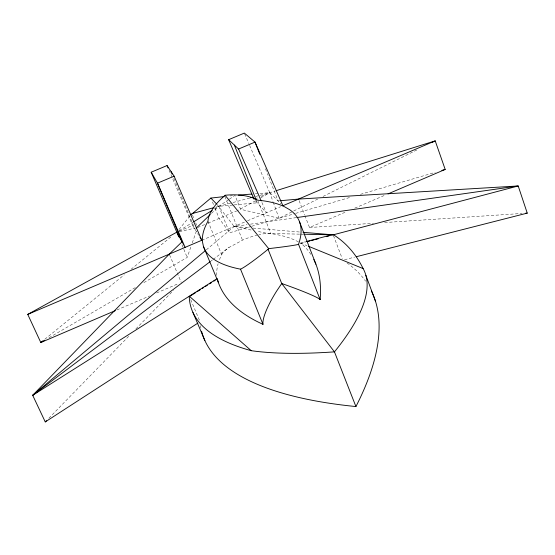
<?xml version="1.0" encoding="UTF-8"?>
<svg xmlns="http://www.w3.org/2000/svg" width="555" height="555" viewBox="0 0 555 555"><rect width="100%" height="100%" fill="white"/><g stroke="black" fill="none" stroke-linecap="round" stroke-linejoin="round"><path stroke-width="0.42" stroke-dasharray="2.77 2.08" d="M143.863 282.62L187.174 257.444L191.135 246.129M192.266 242.896L196.22 231.588M178.953 229.527L190.268 215.624M48.889 418.199L128.649 336.358M135.899 328.921L173.361 290.48M211.497 213.37L218.823 206.3L228.66 199.647M206.321 249.812L234.154 226.489L247.024 224.65M44.837 339.244L124.278 274.787M131.015 269.321L171.405 236.548M211.053 260.975L212.433 259.934M213.127 259.414L229.028 247.44L243.104 239.892A28.61 7.93 -22 0 1 256.757 235.195M229.368 199.169L234.987 195.367L240.579 209.297L279.012 218.268L292.929 211.372M179.008 230.811L193.015 222.187M214.403 209.027L218.823 206.3L232.191 202.728M49.013 337.745L135.649 287.393M255.557 200.771L237.401 210.643M260.801 197.795L269.792 192.682L275.578 190.864M293.699 210.983L317.675 199.106M323.086 196.421L417.422 149.67M116.959 309.926L149.489 296.002M156.628 292.943L178.842 283.438M304.924 215.659L309.51 227.508L346.799 211.545M354.735 208.146L385.676 194.902M179.168 231.164L192.641 225.448L198.614 235.147M254.884 199.009L258.026 197.677M261.162 196.345L269.792 192.682L281.087 203.928M197.635 227.543L204.802 224.498M207.986 223.145L236.603 210.983M201.77 240.28L246.732 221.126M247.523 220.793L280.539 206.731M214.993 208.25L219.135 218.406L229.59 232.788L251.006 226.495M251.831 226.253L294.795 213.626M295.628 213.384L351.301 197.025M360.438 194.34L435.217 172.362M215.562 207.188L218.823 206.3L233.357 204.982M233.031 202.506L249.743 198.038M255.591 196.477L258.928 195.582M259.768 195.36L269.792 192.682L272.963 201.472M310.883 254.419A313.006 126.089 -39.8 0 0 303.64 245.636L300.567 243.048L305.562 241.73M300.72 243.423L305.708 242.105M344.502 259.726L354.562 257.159M179.293 231.622L195.131 228.098M250.458 224.165L295.94 217.671M229.992 195.936L232.489 195.651M234.21 204.906L257.284 202.811L256.646 201.208M279.775 200.771L278.076 200.931L267.364 173.59M255.362 193.792L269.792 192.682L249.098 144.21M309.51 227.508L373.446 223.283M384.677 222.541L522.068 213.46M299.54 234.141L267.635 233.468A28.61 7.93 -22 0 0 258.907 234.682M300.401 234.161L302.988 234.217M298.43 241.938A316.856 94.086 -25.5 0 0 270.889 233.655L267.635 233.468L256.75 231.199M217.116 204.538L234.154 226.489L249.646 227.793M253.094 228.084L299.589 232.018M234.154 226.489L251.727 230.152M300.567 243.048L306.984 245.671M255.695 201.076L266.4 212.752L261.592 201.736M169.081 170.281L192.641 225.448M244.686 133.88L248.758 143.412M190.733 299.693L199.37 320.138M169.587 254.911L181.221 282.419M192.523 215.187L194.118 219.052M195.714 222.909L196.671 225.226M173.791 178.079L175.449 182.082M175.775 182.879L177.433 186.882M177.767 187.68L195.006 229.284M207.958 221.251L221.681 254.689A306.943 88.467 -18.4 0 0 219.163 260.496M181.984 244.81L187.174 257.444M212.447 201.999L213.724 205.121M218.823 206.3L229.59 232.788M224.928 196.63L242.514 240.162M257.915 200.959L270.889 233.655M265.477 168.769L267.052 172.785M299.124 200.653L304.619 214.868M333.472 235.646L342.22 258.575M273.247 202.277L279.012 218.268M347.021 262.945A701.603 220.592 -30.2 0 1 365.592 281.17M216.804 275.384A306.943 88.467 -18.4 0 1 218.108 263.75M200.882 328.088A582.979 178.509 -15.1 0 1 200.48 325.702M221.681 254.689A28.61 7.93 -22 0 1 229.028 247.44"/><path stroke-width="0.83" d="M190.802 214.965L210.858 198.086L224.171 196.588M298.534 244.29A319.805 85.685 -25.1 0 0 289.661 209.714L284.715 206.842A319.805 85.685 -25.1 0 0 257.603 200.161A31.066 12.793 -1.9 0 0 225.087 195.277L220.488 199.516A31.024 14.166 -40.1 0 0 207.958 221.251A309.711 80.517 -18.8 0 0 202.478 241.876L203.463 246.469L218.441 282.696A308.524 125.402 -15 0 0 262.987 324.321A46.023 11.051 -54.8 0 1 276.647 291.07L281.718 283.522L268.072 249.278L268.682 248.64A35.034 1.172 -6.3 0 0 298.534 244.29L320.145 299.575A45.281 3.233 18.9 0 0 282.786 283.882L281.718 283.522L334.457 351.863L355.921 406.551A582.979 178.509 -15.1 0 1 201.583 331.238M197.851 323.121L45.26 421.918L32.696 395.306L169.254 254.128L182.047 241.786L157.502 183.171L151.182 172.223L167.062 165.556L174.124 176.157L201.77 240.28L27.75 314.394L40.799 342.525L115.371 310.606M45.26 421.918L46.467 420.676M196.227 228.105L210.276 214.549M217.276 278.52L32.696 395.306L205.655 250.367M42.818 340.888L40.799 342.525L44.532 340.354M268.072 249.278L262.716 253.593A34.993 2.789 -39.2 0 1 240.523 269.168A309.711 80.517 -18.8 0 1 203.463 246.469M32.696 395.306L210.359 261.502M190.122 296.099L195.873 292.478M197.309 291.569L200.182 289.759M202.339 288.399L203.775 287.497M205.211 286.588L207.369 285.228M209.526 283.869L211.677 282.516M213.835 281.156L215.271 280.247M193.757 221.736L212.19 210.387M27.75 314.394L176.795 232.177L151.182 172.223M432.116 142.392L435.21 140.859L445.186 169.435L388.056 193.882M254.1 199.342L228.632 139.687L244.346 133.082L255.023 142.101L282.89 205.732L435.21 140.859L276.411 190.608M174.124 176.157L157.502 183.157L185.099 247.377L176.795 232.177L178.738 236.909M228.632 139.687L238.574 149.024L255.023 142.101L259.809 154.297M441.863 170.406L445.186 169.435M191.884 213.64L213.925 207.632M250.576 197.816L253.08 197.143M306.395 241.508L333.021 234.474A664.529 226.926 -50.8 0 1 363.137 268.592A717.157 148.393 -26.2 0 1 334.457 351.863A593.406 120.289 -19 0 1 251.242 350.684L189.248 296.176A589.5 153.638 -16.8 0 0 251.242 350.684M307.373 241.668L309.87 241.009M311.535 240.565L314.033 239.906M315.691 239.469L318.188 238.81M326.513 236.61L329.004 235.951M356.234 256.736L527.25 213.12L518.203 185.974L298.514 199.078L280.629 200.695M296.8 217.553L518.203 185.974L333.166 234.855L303.849 234.231M238.379 195.11L251.963 194.056M525.523 213.231L527.25 213.12M303.03 232.309L333.166 234.855L333.021 234.474M308.594 246.323L363.137 268.592M210.858 198.086L216.547 203.956M225.087 195.277L268.682 248.64M199.966 237.346L201.77 240.28M238.574 149.024L261.245 200.952M167.062 165.556L168.068 167.922M192.932 312.465L204.864 340.534M171.134 171.682L172.133 174.083M240.523 269.168L262.987 324.321M234.376 145.077L256.334 200.41M299.36 221.389L315.906 264.208M365.884 275.356L375.506 301.303M217.47 279.214L218.441 282.696M313.797 259.497A313.006 126.089 -39.8 0 1 320.145 299.575M371.455 291.035A701.603 220.592 -30.2 0 1 355.921 406.551"/></g></svg>
